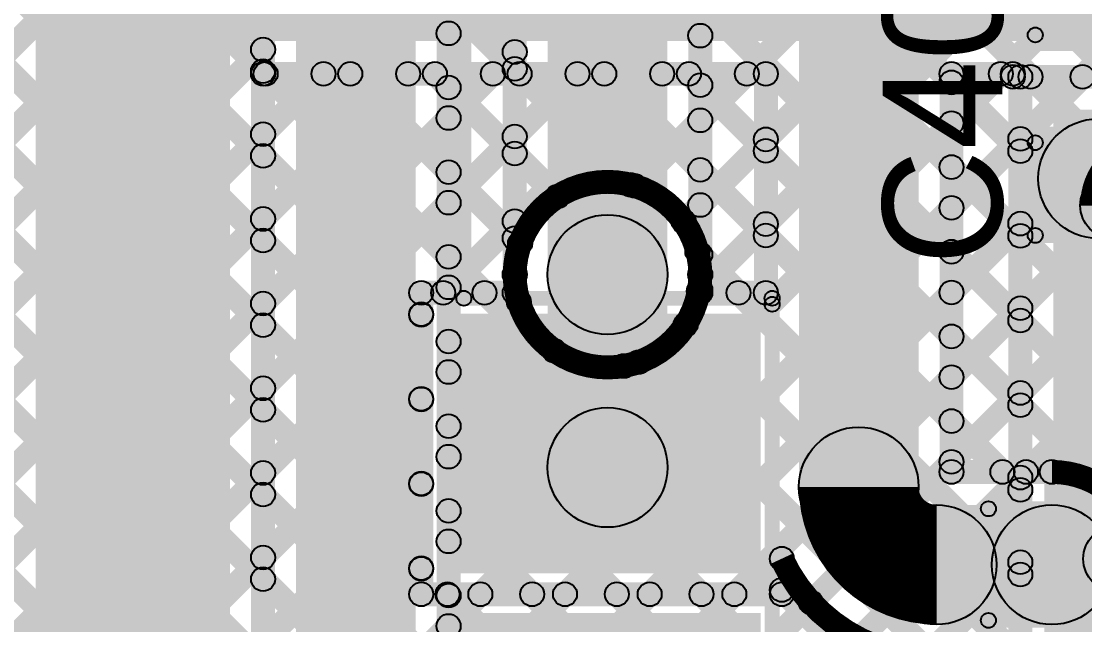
# Model space of a CAD drawing. Header units: millimetres. Extents: x -0.24 to 2.5, y 0 to 2.55.
# Drawn here: x 0.2402 to 0.5955, y 0.358 to 0.5596 of the extents above; entities that cross this region are included whole.
import ezdxf

# ---------------------------------------------------------------- set-up
doc = ezdxf.new("R2010")
doc.units = ezdxf.units.MM
doc.header["$MEASUREMENT"] = 0
for name, color, linetype in [('BottomLayer', 5, 'Continuous'), ('BottomPaste', 16, 'Continuous'), ('BottomSolder', 6, 'Continuous'), ('TopLayer', 1, 'Continuous'), ('TopOverlay', 2, 'Continuous'), ('TopPaste', 8, 'Continuous'), ('TopSolder', 216, 'Continuous'), ('ViaHoleLayer', 16, 'Continuous')]:
    doc.layers.add(name, color=color, linetype=linetype)

# ---------------------------------------------------------------- blocks, each defined once
blk = doc.blocks.new('SMD_H______4')
at = {"layer": 'TopLayer'}
blk.add_hatch(color=1, dxfattribs=at).paths.add_polyline_path([(-0.34187, 0.04921), (-0.26313, 0.04921), (-0.26313, -0.04921), (-0.34187, -0.04921)])
at = {"layer": 'TopOverlay'}
h = blk.add_hatch(color=2, dxfattribs=at)
edge = h.paths.add_edge_path()
edge.add_arc((-0.254, 0.046), 0.0025, 0, 360)
h = blk.add_hatch(color=2, dxfattribs=at)
edge = h.paths.add_edge_path()
edge.add_arc((-0.254, 0.046), 0.0025, 0, 360)
for points in [[(-0.254, 0.0435), (-0.254, 0.0485), (0.151, 0.0485), (0.151, 0.0435)], [(-0.2565, 0.046), (-0.2515, 0.046), (-0.2515, -0.057), (-0.2565, -0.057)], [(-0.441, -0.0595), (-0.441, -0.0545), (-0.256, -0.0545), (-0.256, -0.0595)]]:
    blk.add_hatch(color=2, dxfattribs=at).paths.add_polyline_path(points)
h = blk.add_hatch(color=2, dxfattribs=at)
edge = h.paths.add_edge_path()
edge.add_arc((-0.256, -0.057), 0.0025, 0, 360)
h = blk.add_hatch(color=2, dxfattribs=at)
edge = h.paths.add_edge_path()
edge.add_arc((-0.254, -0.057), 0.0025, 0, 360)
at = {"layer": 'TopPaste'}
blk.add_hatch(color=8, dxfattribs=at).paths.add_polyline_path([(-0.34187, 0.04921), (-0.26313, 0.04921), (-0.26313, -0.04921), (-0.34187, -0.04921)])
at = {"layer": 'TopSolder'}
for points in [[(-0.43793, 0.05321), (-0.35907, 0.05321), (-0.35907, -0.05321), (-0.43793, -0.05321)], [(-0.34587, 0.05321), (-0.25913, 0.05321), (-0.25913, -0.05321), (-0.34587, -0.05321)]]:
    blk.add_hatch(color=216, dxfattribs=at).paths.add_polyline_path(points)
at = {"layer": 'TopOverlay'}
for centre in [(-0.254, 0.046), (-0.254, 0.046), (-0.256, -0.057), (-0.254, -0.057)]:
    blk.add_circle(centre, 0.0025, dxfattribs=at)
blk = doc.blocks.new('C__0603_28')
at = {"layer": 'TopLayer'}
for points in [[(-0.015, 0.0175), (-0.015, -0.0175), (-0.045, -0.0175), (-0.045, 0.0175)], [(0.045, 0.0175), (0.045, -0.0175), (0.015, -0.0175), (0.015, 0.0175)]]:
    blk.add_hatch(color=1, dxfattribs=at).paths.add_polyline_path(points)
at = {"layer": 'TopOverlay'}
h = blk.add_hatch(color=2, dxfattribs=at)
edge = h.paths.add_edge_path()
edge.add_arc((-0.049, 0.021), 0.0025, 0, 360)
h = blk.add_hatch(color=2, dxfattribs=at)
edge = h.paths.add_edge_path()
edge.add_arc((-0.049, 0.021), 0.0025, 0, 360)
for points in [[(-0.018, 0.0235), (-0.018, 0.0185), (-0.049, 0.0185), (-0.049, 0.0235)], [(0.049, 0.0235), (0.049, 0.0185), (0.018, 0.0185), (0.018, 0.0235)], [(-0.0465, -0.021), (-0.0515, -0.021), (-0.0515, 0.021), (-0.0465, 0.021)], [(0.0515, -0.021), (0.0465, -0.021), (0.0465, 0.021), (0.0515, 0.021)], [(-0.018, -0.0185), (-0.018, -0.0235), (-0.049, -0.0235), (-0.049, -0.0185)], [(0.049, -0.0185), (0.049, -0.0235), (0.018, -0.0235), (0.018, -0.0185)]]:
    blk.add_hatch(color=2, dxfattribs=at).paths.add_polyline_path(points)
h = blk.add_hatch(color=2, dxfattribs=at)
edge = h.paths.add_edge_path()
edge.add_arc((-0.018, 0.021), 0.0025, 0, 360)
h = blk.add_hatch(color=2, dxfattribs=at)
edge = h.paths.add_edge_path()
edge.add_arc((0.018, 0.021), 0.0025, 0, 360)
h = blk.add_hatch(color=2, dxfattribs=at)
edge = h.paths.add_edge_path()
edge.add_arc((0.049, 0.021), 0.0025, 0, 360)
h = blk.add_hatch(color=2, dxfattribs=at)
edge = h.paths.add_edge_path()
edge.add_arc((0.049, 0.021), 0.0025, 0, 360)
h = blk.add_hatch(color=2, dxfattribs=at)
edge = h.paths.add_edge_path()
edge.add_arc((-0.049, -0.021), 0.0025, 0, 360)
h = blk.add_hatch(color=2, dxfattribs=at)
edge = h.paths.add_edge_path()
edge.add_arc((-0.049, -0.021), 0.0025, 0, 360)
h = blk.add_hatch(color=2, dxfattribs=at)
edge = h.paths.add_edge_path()
edge.add_arc((-0.018, -0.021), 0.0025, 0, 360)
h = blk.add_hatch(color=2, dxfattribs=at)
edge = h.paths.add_edge_path()
edge.add_arc((0.018, -0.021), 0.0025, 0, 360)
h = blk.add_hatch(color=2, dxfattribs=at)
edge = h.paths.add_edge_path()
edge.add_arc((0.049, -0.021), 0.0025, 0, 360)
h = blk.add_hatch(color=2, dxfattribs=at)
edge = h.paths.add_edge_path()
edge.add_arc((0.049, -0.021), 0.0025, 0, 360)
at = {"layer": 'TopPaste'}
for points in [[(-0.015, 0.0175), (-0.015, -0.0175), (-0.045, -0.0175), (-0.045, 0.0175)], [(0.045, 0.0175), (0.045, -0.0175), (0.015, -0.0175), (0.015, 0.0175)]]:
    blk.add_hatch(color=8, dxfattribs=at).paths.add_polyline_path(points)
at = {"layer": 'TopSolder'}
for points in [[(-0.01264, 0.01986), (-0.01264, -0.01986), (-0.04736, -0.01986), (-0.04736, 0.01986)], [(0.04736, 0.01986), (0.04736, -0.01986), (0.01264, -0.01986), (0.01264, 0.01986)]]:
    blk.add_hatch(color=216, dxfattribs=at).paths.add_polyline_path(points)
at = {"layer": 'TopOverlay'}
for centre in [(-0.049, 0.021), (-0.049, 0.021), (-0.018, 0.021), (0.018, 0.021), (0.049, 0.021), (0.049, 0.021), (-0.049, -0.021), (-0.049, -0.021), (-0.018, -0.021), (0.018, -0.021), (0.049, -0.021), (0.049, -0.021)]:
    blk.add_circle(centre, 0.0025, dxfattribs=at)
blk = doc.blocks.new('RES_0805_B_46')
at = {"layer": 'BottomLayer'}
for points in [[(-0.06, 0.025), (-0.02, 0.025), (-0.02, -0.025), (-0.06, -0.025)], [(0.02, 0.025), (0.06, 0.025), (0.06, -0.025), (0.02, -0.025)]]:
    blk.add_hatch(color=5, dxfattribs=at).paths.add_polyline_path(points)
at = {"layer": 'BottomPaste'}
for points in [[(-0.06, 0.025), (-0.02, 0.025), (-0.02, -0.025), (-0.06, -0.025)], [(0.02, 0.025), (0.06, 0.025), (0.06, -0.025), (0.02, -0.025)]]:
    blk.add_hatch(color=16, dxfattribs=at).paths.add_polyline_path(points)
at = {"layer": 'BottomSolder'}
for points in [[(-0.064, 0.029), (-0.016, 0.029), (-0.016, -0.029), (-0.064, -0.029)], [(0.016, 0.029), (0.064, 0.029), (0.064, -0.029), (0.016, -0.029)]]:
    blk.add_hatch(color=6, dxfattribs=at).paths.add_polyline_path(points)
blk = doc.blocks.new('IND_0603_57')
at = {"layer": 'TopLayer'}
for points in [[(-0.04921, 0.01378), (-0.01575, 0.01378), (-0.01575, -0.01378), (-0.04921, -0.01378)], [(0.01575, 0.01378), (0.04921, 0.01378), (0.04921, -0.01378), (0.01575, -0.01378)]]:
    blk.add_hatch(color=1, dxfattribs=at).paths.add_polyline_path(points)
at = {"layer": 'TopOverlay'}
h = blk.add_hatch(color=2, dxfattribs=at)
edge = h.paths.add_edge_path()
edge.add_arc((-0.05366, 0.01869), 0.0025, 0, 360)
h = blk.add_hatch(color=2, dxfattribs=at)
edge = h.paths.add_edge_path()
edge.add_arc((-0.05366, 0.01869), 0.0025, 0, 360)
for points in [[(-0.05116, -0.01857), (-0.05616, -0.01857), (-0.05616, 0.01869), (-0.05116, 0.01869)], [(-0.05366, 0.01619), (-0.05366, 0.02119), (0.05329, 0.02119), (0.05329, 0.01619)], [(0.05579, -0.01857), (0.05079, -0.01857), (0.05079, 0.01869), (0.05579, 0.01869)], [(-0.05366, -0.02107), (-0.05366, -0.01607), (0.05329, -0.01607), (0.05329, -0.02107)]]:
    blk.add_hatch(color=2, dxfattribs=at).paths.add_polyline_path(points)
h = blk.add_hatch(color=2, dxfattribs=at)
edge = h.paths.add_edge_path()
edge.add_arc((0.05329, 0.01869), 0.0025, 0, 360)
h = blk.add_hatch(color=2, dxfattribs=at)
edge = h.paths.add_edge_path()
edge.add_arc((0.05329, 0.01869), 0.0025, 0, 360)
h = blk.add_hatch(color=2, dxfattribs=at)
edge = h.paths.add_edge_path()
edge.add_arc((-0.05366, -0.01857), 0.0025, 0, 360)
h = blk.add_hatch(color=2, dxfattribs=at)
edge = h.paths.add_edge_path()
edge.add_arc((-0.05366, -0.01857), 0.0025, 0, 360)
h = blk.add_hatch(color=2, dxfattribs=at)
edge = h.paths.add_edge_path()
edge.add_arc((0.05329, -0.01857), 0.0025, 0, 360)
h = blk.add_hatch(color=2, dxfattribs=at)
edge = h.paths.add_edge_path()
edge.add_arc((0.05329, -0.01857), 0.0025, 0, 360)
at = {"layer": 'TopPaste'}
for points in [[(-0.04921, 0.01378), (-0.01575, 0.01378), (-0.01575, -0.01378), (-0.04921, -0.01378)], [(0.01575, 0.01378), (0.04921, 0.01378), (0.04921, -0.01378), (0.01575, -0.01378)]]:
    blk.add_hatch(color=8, dxfattribs=at).paths.add_polyline_path(points)
at = {"layer": 'TopSolder'}
for points in [[(-0.05321, 0.01778), (-0.01175, 0.01778), (-0.01175, -0.01778), (-0.05321, -0.01778)], [(0.01175, 0.01778), (0.05321, 0.01778), (0.05321, -0.01778), (0.01175, -0.01778)]]:
    blk.add_hatch(color=216, dxfattribs=at).paths.add_polyline_path(points)
at = {"layer": 'TopOverlay'}
for centre in [(-0.05366, 0.01869), (-0.05366, 0.01869), (0.05329, 0.01869), (0.05329, 0.01869), (-0.05366, -0.01857), (-0.05366, -0.01857), (0.05329, -0.01857), (0.05329, -0.01857)]:
    blk.add_circle(centre, 0.0025, dxfattribs=at)

msp = doc.modelspace()

# ---------------------------------------------------------------- hatches: boundary and pattern name
at = {"layer": 'BottomLayer'}
for points in [[(-0.17283, 1.03104), (-0.16717, 1.03669), (0.32383, 0.54569), (0.31817, 0.54004)], [(-0.17283, 1.00275), (-0.16717, 1.00841), (0.32383, 0.51741), (0.31817, 0.51175)], [(-0.17283, 0.97447), (-0.16717, 0.98013), (0.32383, 0.48913), (0.31817, 0.48347)], [(-0.17283, 0.94618), (-0.16717, 0.95184), (0.32383, 0.46084), (0.31817, 0.45518)], [(-0.17283, 0.9179), (-0.16717, 0.92356), (0.32383, 0.43256), (0.31817, 0.4269)], [(-0.17283, 0.88962), (-0.16717, 0.89527), (0.32383, 0.40427), (0.31817, 0.39862)], [(-0.17283, 0.86133), (-0.16717, 0.86699), (0.32383, 0.37599), (0.31817, 0.37033)], [(0.4699, 0.55192), (0.46425, 0.55757), (0.75117, 0.8445), (0.75683, 0.83884)], [(-0.17283, 0.83305), (-0.16717, 0.8387), (0.32383, 0.3477), (0.31817, 0.34205)], [(0.4699, 0.52363), (0.46425, 0.52929), (0.75117, 0.81621), (0.75683, 0.81056)], [(-0.17283, 0.80476), (-0.16717, 0.81042), (0.32383, 0.31942), (0.31817, 0.31376)], [(0.40908, 0.47491), (0.40108, 0.47491), (0.40108, 0.808), (0.40908, 0.808)], [(0.45608, 0.47491), (0.41608, 0.47491), (0.41608, 0.808), (0.45608, 0.808)], [(0.47108, 0.47491), (0.46308, 0.47491), (0.46308, 0.808), (0.47108, 0.808)], [(0.4699, 0.49535), (0.46425, 0.50101), (0.75117, 0.78793), (0.75683, 0.78227)], [(-0.17283, 0.77648), (-0.16717, 0.78213), (0.32383, 0.29114), (0.31817, 0.28548)], [(0.46941, 0.46657), (0.46375, 0.47223), (0.75117, 0.75964), (0.75683, 0.75399)], [(0.38583, 0.3547), (0.38017, 0.36036), (0.75117, 0.73136), (0.75683, 0.7257)], [(-0.04912, 0.25917), (-0.05477, 0.26483), (0.40225, 0.72185), (0.4079, 0.71619)], [(0.59758, 0.53817), (0.59192, 0.54383), (0.75117, 0.70308), (0.75683, 0.69742)], [(-0.02083, 0.25917), (-0.02649, 0.26483), (0.40225, 0.69356), (0.4079, 0.68791)], [(0.46425, 0.6768), (0.4699, 0.68246), (0.60854, 0.54383), (0.60288, 0.53817)], [(0.46425, 0.64852), (0.4699, 0.65418), (0.58025, 0.54383), (0.5746, 0.53817)], [(0.46425, 0.62024), (0.4699, 0.62589), (0.57683, 0.51897), (0.57117, 0.51331)], [(0.46425, 0.59195), (0.4699, 0.59761), (0.57683, 0.49068), (0.57117, 0.48503)], [(0.00745, 0.25917), (0.0018, 0.26483), (0.31817, 0.5812), (0.32383, 0.57555)], [(0.00745, 0.25917), (0.0018, 0.26483), (0.31817, 0.5812), (0.32383, 0.57555)], [(0.325, 0.14254), (0.317, 0.14254), (0.317, 0.581), (0.325, 0.581)], [(0.372, 0.14254), (0.332, 0.14254), (0.332, 0.581), (0.372, 0.581)], [(0.387, 0.14254), (0.379, 0.14254), (0.379, 0.581), (0.387, 0.581)], [(0.38583, 0.55269), (0.38017, 0.55835), (0.40225, 0.58043), (0.4079, 0.57477)], [(0.38017, 0.56289), (0.38583, 0.56855), (0.4079, 0.54647), (0.40225, 0.54081)], [(0.46425, 0.56367), (0.4699, 0.56932), (0.57683, 0.4624), (0.57117, 0.45674)], [(0.03574, 0.25917), (0.03008, 0.26483), (0.31817, 0.55292), (0.32383, 0.54726)], [(0.38583, 0.52441), (0.38017, 0.53007), (0.40225, 0.55214), (0.4079, 0.54649)], [(0.574, 0.537), (0.574, 0.545), (0.667, 0.545), (0.667, 0.537)], [(0.38017, 0.53461), (0.38583, 0.54026), (0.4079, 0.51819), (0.40225, 0.51253)], [(0.46425, 0.53538), (0.4699, 0.54104), (0.57683, 0.43412), (0.57117, 0.42846)], [(0.578, 0.33878), (0.57, 0.33878), (0.57, 0.541), (0.578, 0.541)], [(0.585, 0.276), (0.656, 0.276), (0.656, 0.53), (0.585, 0.53)], [(0.05183, 0.24698), (0.04617, 0.25264), (0.31817, 0.52464), (0.32383, 0.51898)], [(0.38583, 0.49613), (0.38017, 0.50178), (0.40225, 0.52386), (0.4079, 0.5182)], [(0.38583, 0.32642), (0.38017, 0.33208), (0.57117, 0.52308), (0.57683, 0.51742)], [(0.38017, 0.50632), (0.38583, 0.51198), (0.4079, 0.4899), (0.40225, 0.48424)], [(0.46425, 0.5071), (0.4699, 0.51275), (0.57683, 0.40583), (0.57117, 0.40017)], [(0.05183, 0.21869), (0.04617, 0.22435), (0.31817, 0.49635), (0.32383, 0.49069)], [(0.38583, 0.46784), (0.38017, 0.4735), (0.40225, 0.49557), (0.4079, 0.48992)], [(0.38583, 0.29814), (0.38017, 0.30379), (0.57117, 0.49479), (0.57683, 0.48914)], [(0.38017, 0.47804), (0.38583, 0.48369), (0.51769, 0.35183), (0.51204, 0.34617)], [(0.46425, 0.47881), (0.4699, 0.48447), (0.57683, 0.37755), (0.57117, 0.37189)], [(0.05183, 0.19041), (0.04617, 0.19607), (0.31817, 0.46807), (0.32383, 0.46241)], [(0.38583, 0.43956), (0.38017, 0.44521), (0.40361, 0.46865), (0.40927, 0.46299)], [(0.38583, 0.26985), (0.38017, 0.27551), (0.57117, 0.46651), (0.57683, 0.46085)], [(0.45938, 0.4554), (0.46504, 0.46106), (0.57683, 0.34926), (0.57117, 0.34361)], [(0.38017, 0.44975), (0.38583, 0.45541), (0.49054, 0.3507), (0.48488, 0.34504)], [(0.38583, 0.41127), (0.38017, 0.41693), (0.41554, 0.45229), (0.42119, 0.44664)], [(0.44363, 0.44287), (0.44928, 0.44852), (0.54598, 0.35183), (0.54032, 0.34617)], [(0.38583, 0.38299), (0.38017, 0.38864), (0.43875, 0.44723), (0.44441, 0.44157)], [(0.05183, 0.16213), (0.04617, 0.16778), (0.31817, 0.43978), (0.32383, 0.43413)], [(0.48875, 0.34449), (0.48309, 0.35014), (0.57117, 0.43822), (0.57683, 0.43257)], [(0.38017, 0.42147), (0.38583, 0.42713), (0.47356, 0.3394), (0.4679, 0.33374)], [(0.05183, 0.13384), (0.04617, 0.1395), (0.31817, 0.4115), (0.32383, 0.40584)], [(0.51872, 0.34617), (0.51306, 0.35183), (0.57117, 0.40994), (0.57683, 0.40428)], [(0.38017, 0.39318), (0.38583, 0.39884), (0.45941, 0.32525), (0.45376, 0.3196)], [(0.05183, 0.10556), (0.04617, 0.11121), (0.31817, 0.38321), (0.32383, 0.37756)], [(0.547, 0.34617), (0.54135, 0.35183), (0.57117, 0.38165), (0.57683, 0.376)], [(0.38017, 0.3649), (0.38583, 0.37056), (0.44601, 0.31038), (0.44035, 0.30472)]]:
    msp.add_hatch(color=5, dxfattribs=at).paths.add_polyline_path(points)
h = msp.add_hatch(color=5, dxfattribs=at)
edge = h.paths.add_edge_path()
edge.add_arc((0.383, 0.55552), 0.004, 0, 360)
h = msp.add_hatch(color=5, dxfattribs=at)
edge = h.paths.add_edge_path()
edge.add_arc((0.46708, 0.55475), 0.004, 0, 360)
h = msp.add_hatch(color=5, dxfattribs=at)
edge = h.paths.add_edge_path()
edge.add_arc((0.321, 0.55009), 0.004, 0, 360)
h = msp.add_hatch(color=5, dxfattribs=at)
edge = h.paths.add_edge_path()
edge.add_arc((0.40508, 0.54931), 0.004, 0, 360)
h = msp.add_hatch(color=5, dxfattribs=at)
edge = h.paths.add_edge_path()
edge.add_arc((0.40508, 0.54364), 0.004, 0, 360)
h = msp.add_hatch(color=5, dxfattribs=at)
edge = h.paths.add_edge_path()
edge.add_arc((0.321, 0.54287), 0.004, 0, 360)
h = msp.add_hatch(color=5, dxfattribs=at)
edge = h.paths.add_edge_path()
edge.add_arc((0.574, 0.541), 0.004, 0, 360)
h = msp.add_hatch(color=5, dxfattribs=at)
edge = h.paths.add_edge_path()
edge.add_arc((0.574, 0.541), 0.004, 0, 360)
h = msp.add_hatch(color=5, dxfattribs=at)
edge = h.paths.add_edge_path()
edge.add_arc((0.57742, 0.541), 0.004, 0, 360)
h = msp.add_hatch(color=5, dxfattribs=at)
edge = h.paths.add_edge_path()
edge.add_arc((0.59475, 0.541), 0.004, 0, 360)
h = msp.add_hatch(color=5, dxfattribs=at)
edge = h.paths.add_edge_path()
edge.add_arc((0.383, 0.53743), 0.004, 0, 360)
h = msp.add_hatch(color=5, dxfattribs=at)
edge = h.paths.add_edge_path()
edge.add_arc((0.46708, 0.53821), 0.004, 0, 360)
h = msp.add_hatch(color=5, dxfattribs=at)
edge = h.paths.add_edge_path()
edge.add_arc((0.383, 0.52724), 0.004, 0, 360)
h = msp.add_hatch(color=5, dxfattribs=at)
edge = h.paths.add_edge_path()
edge.add_arc((0.46708, 0.52646), 0.004, 0, 360)
h = msp.add_hatch(color=5, dxfattribs=at)
edge = h.paths.add_edge_path()
edge.add_arc((0.321, 0.52181), 0.004, 0, 360)
h = msp.add_hatch(color=5, dxfattribs=at)
edge = h.paths.add_edge_path()
edge.add_arc((0.40508, 0.52103), 0.004, 0, 360)
h = msp.add_hatch(color=5, dxfattribs=at)
edge = h.paths.add_edge_path()
edge.add_arc((0.574, 0.52025), 0.004, 0, 360)
h = msp.add_hatch(color=5, dxfattribs=at)
edge = h.paths.add_edge_path()
edge.add_arc((0.40508, 0.51536), 0.004, 0, 360)
h = msp.add_hatch(color=5, dxfattribs=at)
edge = h.paths.add_edge_path()
edge.add_arc((0.574, 0.51614), 0.004, 0, 360)
h = msp.add_hatch(color=5, dxfattribs=at)
edge = h.paths.add_edge_path()
edge.add_arc((0.321, 0.51458), 0.004, 0, 360)
h = msp.add_hatch(color=5, dxfattribs=at)
edge = h.paths.add_edge_path()
edge.add_arc((0.383, 0.50915), 0.004, 0, 360)
h = msp.add_hatch(color=5, dxfattribs=at)
edge = h.paths.add_edge_path()
edge.add_arc((0.46708, 0.50993), 0.004, 0, 360)
h = msp.add_hatch(color=5, dxfattribs=at)
edge = h.paths.add_edge_path()
edge.add_arc((0.605, 0.498), 0.011, 0, 360)
h = msp.add_hatch(color=5, dxfattribs=at)
edge = h.paths.add_edge_path()
edge.add_arc((0.383, 0.49895), 0.004, 0, 360)
h = msp.add_hatch(color=5, dxfattribs=at)
edge = h.paths.add_edge_path()
edge.add_arc((0.46708, 0.49818), 0.004, 0, 360)
h = msp.add_hatch(color=5, dxfattribs=at)
edge = h.paths.add_edge_path()
edge.add_arc((0.321, 0.49352), 0.004, 0, 360)
h = msp.add_hatch(color=5, dxfattribs=at)
edge = h.paths.add_edge_path()
edge.add_arc((0.40508, 0.49275), 0.004, 0, 360)
h = msp.add_hatch(color=5, dxfattribs=at)
edge = h.paths.add_edge_path()
edge.add_arc((0.43608, 0.47491), 0.02, 0, 360)
h = msp.add_hatch(color=5, dxfattribs=at)
edge = h.paths.add_edge_path()
edge.add_arc((0.574, 0.49196), 0.004, 0, 360)
h = msp.add_hatch(color=5, dxfattribs=at)
edge = h.paths.add_edge_path()
edge.add_arc((0.321, 0.4863), 0.004, 0, 360)
h = msp.add_hatch(color=5, dxfattribs=at)
edge = h.paths.add_edge_path()
edge.add_arc((0.40508, 0.48707), 0.004, 0, 360)
h = msp.add_hatch(color=5, dxfattribs=at)
edge = h.paths.add_edge_path()
edge.add_arc((0.574, 0.48786), 0.004, 0, 360)
h = msp.add_hatch(color=5, dxfattribs=at)
edge = h.paths.add_edge_path()
edge.add_arc((0.383, 0.48087), 0.004, 0, 360)
h = msp.add_hatch(color=5, dxfattribs=at)
edge = h.paths.add_edge_path()
edge.add_arc((0.43608, 0.47491), 0.01181, 0, 360)
h = msp.add_hatch(color=5, dxfattribs=at)
edge = h.paths.add_edge_path()
edge.add_arc((0.46708, 0.48164), 0.004, 0, 360)
h = msp.add_hatch(color=5, dxfattribs=at)
edge = h.paths.add_edge_path()
edge.add_arc((0.40508, 0.47491), 0.004, 0, 360)
h = msp.add_hatch(color=5, dxfattribs=at)
edge = h.paths.add_edge_path()
edge.add_arc((0.40508, 0.47491), 0.004, 0, 360)
h = msp.add_hatch(color=5, dxfattribs=at)
edge = h.paths.add_edge_path()
edge.add_arc((0.46708, 0.47491), 0.004, 0, 360)
h = msp.add_hatch(color=5, dxfattribs=at)
edge = h.paths.add_edge_path()
edge.add_arc((0.46708, 0.47491), 0.004, 0, 360)
h = msp.add_hatch(color=5, dxfattribs=at)
edge = h.paths.add_edge_path()
edge.add_arc((0.383, 0.47067), 0.004, 0, 360)
h = msp.add_hatch(color=5, dxfattribs=at)
edge = h.paths.add_edge_path()
edge.add_arc((0.46658, 0.4694), 0.004, 0, 360)
h = msp.add_hatch(color=5, dxfattribs=at)
edge = h.paths.add_edge_path()
edge.add_arc((0.321, 0.46524), 0.004, 0, 360)
h = msp.add_hatch(color=5, dxfattribs=at)
edge = h.paths.add_edge_path()
edge.add_arc((0.40644, 0.46582), 0.004, 0, 360)
h = msp.add_hatch(color=5, dxfattribs=at)
edge = h.paths.add_edge_path()
edge.add_arc((0.574, 0.46368), 0.004, 0, 360)
h = msp.add_hatch(color=5, dxfattribs=at)
edge = h.paths.add_edge_path()
edge.add_arc((0.321, 0.45801), 0.004, 0, 360)
h = msp.add_hatch(color=5, dxfattribs=at)
edge = h.paths.add_edge_path()
edge.add_arc((0.46221, 0.45823), 0.004, 0, 360)
h = msp.add_hatch(color=5, dxfattribs=at)
edge = h.paths.add_edge_path()
edge.add_arc((0.574, 0.45957), 0.004, 0, 360)
h = msp.add_hatch(color=5, dxfattribs=at)
edge = h.paths.add_edge_path()
edge.add_arc((0.383, 0.45258), 0.004, 0, 360)
h = msp.add_hatch(color=5, dxfattribs=at)
edge = h.paths.add_edge_path()
edge.add_arc((0.41836, 0.44946), 0.004, 0, 360)
h = msp.add_hatch(color=5, dxfattribs=at)
edge = h.paths.add_edge_path()
edge.add_arc((0.44158, 0.4444), 0.004, 0, 360)
h = msp.add_hatch(color=5, dxfattribs=at)
edge = h.paths.add_edge_path()
edge.add_arc((0.44645, 0.4457), 0.004, 0, 360)
h = msp.add_hatch(color=5, dxfattribs=at)
edge = h.paths.add_edge_path()
edge.add_arc((0.383, 0.44239), 0.004, 0, 360)
h = msp.add_hatch(color=5, dxfattribs=at)
edge = h.paths.add_edge_path()
edge.add_arc((0.321, 0.43695), 0.004, 0, 360)
h = msp.add_hatch(color=5, dxfattribs=at)
edge = h.paths.add_edge_path()
edge.add_arc((0.574, 0.43539), 0.004, 0, 360)
h = msp.add_hatch(color=5, dxfattribs=at)
edge = h.paths.add_edge_path()
edge.add_arc((0.321, 0.42973), 0.004, 0, 360)
h = msp.add_hatch(color=5, dxfattribs=at)
edge = h.paths.add_edge_path()
edge.add_arc((0.574, 0.43129), 0.004, 0, 360)
h = msp.add_hatch(color=5, dxfattribs=at)
edge = h.paths.add_edge_path()
edge.add_arc((0.383, 0.4243), 0.004, 0, 360)
h = msp.add_hatch(color=5, dxfattribs=at)
edge = h.paths.add_edge_path()
edge.add_arc((0.383, 0.4141), 0.004, 0, 360)
h = msp.add_hatch(color=5, dxfattribs=at)
edge = h.paths.add_edge_path()
edge.add_arc((0.321, 0.40867), 0.004, 0, 360)
h = msp.add_hatch(color=5, dxfattribs=at)
edge = h.paths.add_edge_path()
edge.add_arc((0.574, 0.40711), 0.004, 0, 360)
h = msp.add_hatch(color=5, dxfattribs=at)
edge = h.paths.add_edge_path()
edge.add_arc((0.321, 0.40144), 0.004, 0, 360)
h = msp.add_hatch(color=5, dxfattribs=at)
edge = h.paths.add_edge_path()
edge.add_arc((0.574, 0.403), 0.004, 0, 360)
h = msp.add_hatch(color=5, dxfattribs=at)
edge = h.paths.add_edge_path()
edge.add_arc((0.383, 0.39601), 0.004, 0, 360)
h = msp.add_hatch(color=5, dxfattribs=at)
edge = h.paths.add_edge_path()
edge.add_arc((0.606, 0.38), 0.011, 0, 360)
h = msp.add_hatch(color=5, dxfattribs=at)
edge = h.paths.add_edge_path()
edge.add_arc((0.383, 0.38582), 0.004, 0, 360)
h = msp.add_hatch(color=5, dxfattribs=at)
edge = h.paths.add_edge_path()
edge.add_arc((0.321, 0.38039), 0.004, 0, 360)
h = msp.add_hatch(color=5, dxfattribs=at)
edge = h.paths.add_edge_path()
edge.add_arc((0.574, 0.37883), 0.004, 0, 360)
h = msp.add_hatch(color=5, dxfattribs=at)
edge = h.paths.add_edge_path()
edge.add_arc((0.321, 0.37316), 0.004, 0, 360)
h = msp.add_hatch(color=5, dxfattribs=at)
edge = h.paths.add_edge_path()
edge.add_arc((0.574, 0.37472), 0.004, 0, 360)
h = msp.add_hatch(color=5, dxfattribs=at)
edge = h.paths.add_edge_path()
edge.add_arc((0.383, 0.36773), 0.004, 0, 360)
h = msp.add_hatch(color=5, dxfattribs=at)
edge = h.paths.add_edge_path()
edge.add_arc((0.383, 0.35753), 0.004, 0, 360)
at = {"layer": 'BottomSolder'}
h = msp.add_hatch(color=6, dxfattribs=at)
edge = h.paths.add_edge_path()
edge.add_arc((0.43608, 0.47491), 0.01581, 0, 360)
at = {"layer": 'TopLayer'}
for points in [[(0.245, 0.009), (0.31, 0.009), (0.31, 1.72), (0.245, 1.72)], [(0.28, 0.553), (0.715, 0.553), (0.715, 0.608), (0.28, 0.608)], [(0.54, 0.404), (0.5, 0.404), (0.5, 0.58), (0.54, 0.58)], [(0.32383, 0.51898), (0.31817, 0.52464), (0.33836, 0.54483), (0.34402, 0.53917)], [(0.32383, 0.49069), (0.31817, 0.49635), (0.36665, 0.54483), (0.37231, 0.53917)], [(0.32383, 0.46241), (0.31817, 0.46807), (0.39493, 0.54483), (0.40059, 0.53917)], [(0.32383, 0.43413), (0.31817, 0.43978), (0.42322, 0.54483), (0.42887, 0.53917)], [(0.31904, 0.53917), (0.32469, 0.54483), (0.39782, 0.4717), (0.39217, 0.46604)], [(0.321, 0.538), (0.321, 0.546), (0.489, 0.546), (0.489, 0.538)], [(0.34732, 0.53917), (0.35298, 0.54483), (0.40969, 0.48811), (0.40404, 0.48246)], [(0.37561, 0.53917), (0.38126, 0.54483), (0.42223, 0.50387), (0.41657, 0.49821)], [(0.38403, 0.46604), (0.37837, 0.4717), (0.4515, 0.54483), (0.45716, 0.53917)], [(0.40389, 0.53917), (0.40955, 0.54483), (0.44661, 0.50776), (0.44096, 0.5021)], [(0.43217, 0.53917), (0.43783, 0.54483), (0.49183, 0.49083), (0.48617, 0.48517)], [(0.44799, 0.50172), (0.44233, 0.50737), (0.47979, 0.54483), (0.48544, 0.53917)], [(0.46046, 0.53917), (0.46612, 0.54483), (0.49183, 0.51912), (0.48617, 0.51346)], [(0.55383, 0.40957), (0.54817, 0.41522), (0.67778, 0.54483), (0.68343, 0.53917)], [(0.55383, 0.5227), (0.54817, 0.52836), (0.56464, 0.54483), (0.5703, 0.53917)], [(0.55383, 0.49442), (0.54817, 0.50008), (0.59192, 0.54383), (0.59758, 0.53817)], [(0.55383, 0.43785), (0.54817, 0.44351), (0.64849, 0.54383), (0.65415, 0.53817)], [(0.55383, 0.46614), (0.54817, 0.47179), (0.62021, 0.54383), (0.62586, 0.53817)], [(0.551, 0.538), (0.551, 0.546), (0.5715, 0.546), (0.5715, 0.538)], [(0.5715, 0.537), (0.5715, 0.545), (0.6215, 0.545), (0.6215, 0.537)], [(0.57872, 0.40617), (0.57306, 0.41183), (0.70606, 0.54483), (0.71172, 0.53917)], [(0.5746, 0.53817), (0.58025, 0.54383), (0.68683, 0.43725), (0.68117, 0.4316)], [(0.325, 0.105), (0.317, 0.105), (0.317, 0.542), (0.325, 0.542)], [(0.493, 0.46887), (0.485, 0.46887), (0.485, 0.542), (0.493, 0.542)], [(0.555, 0.409), (0.547, 0.409), (0.547, 0.542), (0.555, 0.542)], [(0.54817, 0.53631), (0.55383, 0.54197), (0.68683, 0.40897), (0.68117, 0.40331)], [(0.46435, 0.48979), (0.45869, 0.49545), (0.48617, 0.52293), (0.49183, 0.51727)], [(0.31817, 0.51175), (0.32383, 0.51741), (0.37669, 0.46455), (0.37104, 0.45889)], [(0.54817, 0.50803), (0.55383, 0.51368), (0.66168, 0.40583), (0.65603, 0.40017)], [(0.4699, 0.46706), (0.46425, 0.47272), (0.48617, 0.49464), (0.49183, 0.48899)], [(0.31817, 0.48347), (0.32383, 0.48913), (0.37669, 0.43626), (0.37104, 0.4306)], [(0.46327, 0.47979), (0.46893, 0.48544), (0.48268, 0.4717), (0.47702, 0.46604)], [(0.54817, 0.47974), (0.55383, 0.4854), (0.6334, 0.40583), (0.62774, 0.40017)], [(0.37386, 0.46487), (0.37386, 0.47287), (0.40508, 0.47287), (0.40508, 0.46487)], [(0.40908, 0.46887), (0.40108, 0.46887), (0.40108, 0.47491), (0.40908, 0.47491)], [(0.45608, 0.4105), (0.41608, 0.4105), (0.41608, 0.47491), (0.45608, 0.47491)], [(0.47108, 0.46887), (0.46308, 0.46887), (0.46308, 0.47491), (0.47108, 0.47491)], [(0.46708, 0.46487), (0.46708, 0.47287), (0.489, 0.47287), (0.489, 0.46487)], [(0.37786, 0.36813), (0.36986, 0.36813), (0.36986, 0.46887), (0.37786, 0.46887)], [(0.32383, 0.40584), (0.31817, 0.4115), (0.37104, 0.46436), (0.37669, 0.4587)], [(0.31817, 0.45518), (0.32383, 0.46084), (0.37669, 0.40798), (0.37104, 0.40232)], [(0.54817, 0.45146), (0.55383, 0.45712), (0.60391, 0.40703), (0.59825, 0.40138)], [(0.32383, 0.37756), (0.31817, 0.38321), (0.37104, 0.43608), (0.37669, 0.43042)], [(0.31817, 0.4269), (0.32383, 0.43256), (0.37669, 0.37969), (0.37104, 0.37404)], [(0.54817, 0.42317), (0.55383, 0.42883), (0.57083, 0.41183), (0.56517, 0.40617)], [(0.551, 0.405), (0.551, 0.413), (0.58452, 0.413), (0.58452, 0.405)], [(0.32383, 0.34927), (0.31817, 0.35493), (0.37104, 0.40779), (0.37669, 0.40214)], [(0.31817, 0.39862), (0.32383, 0.40427), (0.62027, 0.10783), (0.61462, 0.10217)], [(0.546, 0.358), (0.546, 0.398), (0.58452, 0.398), (0.58452, 0.358)], [(0.32383, 0.32099), (0.31817, 0.32664), (0.37104, 0.37951), (0.37669, 0.37385)], [(0.49829, 0.36813), (0.49029, 0.36813), (0.49029, 0.38002), (0.49829, 0.38002)], [(0.31817, 0.37033), (0.32383, 0.37599), (0.59199, 0.10783), (0.58633, 0.10217)], [(0.32383, 0.2927), (0.31817, 0.29836), (0.39077, 0.37096), (0.39643, 0.3653)], [(0.32383, 0.23614), (0.31817, 0.24179), (0.44734, 0.37096), (0.45299, 0.3653)], [(0.32383, 0.26442), (0.31817, 0.27008), (0.41905, 0.37096), (0.42471, 0.3653)], [(0.32383, 0.20785), (0.31817, 0.21351), (0.47562, 0.37096), (0.48128, 0.3653)], [(0.37386, 0.36413), (0.37386, 0.37213), (0.49429, 0.37213), (0.49429, 0.36413)], [(0.37977, 0.3653), (0.38543, 0.37096), (0.64856, 0.10783), (0.6429, 0.10217)], [(0.40805, 0.3653), (0.41371, 0.37096), (0.67684, 0.10783), (0.67118, 0.10217)], [(0.43634, 0.3653), (0.442, 0.37096), (0.53383, 0.27913), (0.52817, 0.27347)], [(0.46462, 0.3653), (0.47028, 0.37096), (0.53383, 0.30741), (0.52817, 0.30175)], [(0.49146, 0.36675), (0.49712, 0.3724), (0.53383, 0.33569), (0.52817, 0.33004)], [(0.32383, 0.17957), (0.31817, 0.18522), (0.5012, 0.36826), (0.50686, 0.3626)]]:
    msp.add_hatch(color=1, dxfattribs=at).paths.add_polyline_path(points)
h = msp.add_hatch(color=1, dxfattribs=at)
edge = h.paths.add_edge_path()
edge.add_arc((0.321, 0.542), 0.004, 0, 360)
h = msp.add_hatch(color=1, dxfattribs=at)
edge = h.paths.add_edge_path()
edge.add_arc((0.321, 0.542), 0.004, 0, 360)
h = msp.add_hatch(color=1, dxfattribs=at)
edge = h.paths.add_edge_path()
edge.add_arc((0.32187, 0.542), 0.004, 0, 360)
h = msp.add_hatch(color=1, dxfattribs=at)
edge = h.paths.add_edge_path()
edge.add_arc((0.34119, 0.542), 0.004, 0, 360)
h = msp.add_hatch(color=1, dxfattribs=at)
edge = h.paths.add_edge_path()
edge.add_arc((0.35015, 0.542), 0.004, 0, 360)
h = msp.add_hatch(color=1, dxfattribs=at)
edge = h.paths.add_edge_path()
edge.add_arc((0.36948, 0.542), 0.004, 0, 360)
h = msp.add_hatch(color=1, dxfattribs=at)
edge = h.paths.add_edge_path()
edge.add_arc((0.37843, 0.542), 0.004, 0, 360)
h = msp.add_hatch(color=1, dxfattribs=at)
edge = h.paths.add_edge_path()
edge.add_arc((0.39776, 0.542), 0.004, 0, 360)
h = msp.add_hatch(color=1, dxfattribs=at)
edge = h.paths.add_edge_path()
edge.add_arc((0.40672, 0.542), 0.004, 0, 360)
h = msp.add_hatch(color=1, dxfattribs=at)
edge = h.paths.add_edge_path()
edge.add_arc((0.42605, 0.542), 0.004, 0, 360)
h = msp.add_hatch(color=1, dxfattribs=at)
edge = h.paths.add_edge_path()
edge.add_arc((0.435, 0.542), 0.004, 0, 360)
h = msp.add_hatch(color=1, dxfattribs=at)
edge = h.paths.add_edge_path()
edge.add_arc((0.45433, 0.542), 0.004, 0, 360)
h = msp.add_hatch(color=1, dxfattribs=at)
edge = h.paths.add_edge_path()
edge.add_arc((0.46329, 0.542), 0.004, 0, 360)
h = msp.add_hatch(color=1, dxfattribs=at)
edge = h.paths.add_edge_path()
edge.add_arc((0.48261, 0.542), 0.004, 0, 360)
h = msp.add_hatch(color=1, dxfattribs=at)
edge = h.paths.add_edge_path()
edge.add_arc((0.489, 0.542), 0.004, 0, 360)
h = msp.add_hatch(color=1, dxfattribs=at)
edge = h.paths.add_edge_path()
edge.add_arc((0.489, 0.542), 0.004, 0, 360)
h = msp.add_hatch(color=1, dxfattribs=at)
edge = h.paths.add_edge_path()
edge.add_arc((0.551, 0.542), 0.004, 0, 360)
h = msp.add_hatch(color=1, dxfattribs=at)
edge = h.paths.add_edge_path()
edge.add_arc((0.551, 0.542), 0.004, 0, 360)
h = msp.add_hatch(color=1, dxfattribs=at)
edge = h.paths.add_edge_path()
edge.add_arc((0.56747, 0.542), 0.004, 0, 360)
h = msp.add_hatch(color=1, dxfattribs=at)
edge = h.paths.add_edge_path()
edge.add_arc((0.5715, 0.542), 0.004, 0, 360)
h = msp.add_hatch(color=1, dxfattribs=at)
edge = h.paths.add_edge_path()
edge.add_arc((0.5715, 0.541), 0.004, 0, 360)
h = msp.add_hatch(color=1, dxfattribs=at)
edge = h.paths.add_edge_path()
edge.add_arc((0.57742, 0.541), 0.004, 0, 360)
h = msp.add_hatch(color=1, dxfattribs=at)
edge = h.paths.add_edge_path()
edge.add_arc((0.59475, 0.541), 0.004, 0, 360)
h = msp.add_hatch(color=1, dxfattribs=at)
edge = h.paths.add_edge_path()
edge.add_arc((0.551, 0.53914), 0.004, 0, 360)
h = msp.add_hatch(color=1, dxfattribs=at)
edge = h.paths.add_edge_path()
edge.add_arc((0.551, 0.52553), 0.004, 0, 360)
h = msp.add_hatch(color=1, dxfattribs=at)
edge = h.paths.add_edge_path()
edge.add_arc((0.6, 0.507), 0.02, 0, 360)
h = msp.add_hatch(color=1, dxfattribs=at)
edge = h.paths.add_edge_path()
edge.add_arc((0.321, 0.52181), 0.004, 0, 360)
h = msp.add_hatch(color=1, dxfattribs=at)
edge = h.paths.add_edge_path()
edge.add_arc((0.489, 0.5201), 0.004, 0, 360)
h = msp.add_hatch(color=1, dxfattribs=at)
edge = h.paths.add_edge_path()
edge.add_arc((0.489, 0.51629), 0.004, 0, 360)
h = msp.add_hatch(color=1, dxfattribs=at)
edge = h.paths.add_edge_path()
edge.add_arc((0.321, 0.51458), 0.004, 0, 360)
h = msp.add_hatch(color=1, dxfattribs=at)
edge = h.paths.add_edge_path()
edge.add_arc((0.551, 0.51086), 0.004, 0, 360)
h = msp.add_hatch(color=1, dxfattribs=at)
edge = h.paths.add_edge_path()
edge.add_arc((0.44379, 0.50493), 0.004, 0, 360)
h = msp.add_hatch(color=1, dxfattribs=at)
edge = h.paths.add_edge_path()
edge.add_arc((0.44516, 0.50455), 0.004, 0, 360)
h = msp.add_hatch(color=1, dxfattribs=at)
edge = h.paths.add_edge_path()
edge.add_arc((0.4194, 0.50104), 0.004, 0, 360)
h = msp.add_hatch(color=1, dxfattribs=at)
edge = h.paths.add_edge_path()
edge.add_arc((0.551, 0.49725), 0.004, 0, 360)
h = msp.add_hatch(color=1, dxfattribs=at)
edge = h.paths.add_edge_path()
edge.add_arc((0.321, 0.49352), 0.004, 0, 360)
h = msp.add_hatch(color=1, dxfattribs=at)
edge = h.paths.add_edge_path()
edge.add_arc((0.43608, 0.47491), 0.02, 0, 360)
h = msp.add_hatch(color=1, dxfattribs=at)
edge = h.paths.add_edge_path()
edge.add_arc((0.46152, 0.49262), 0.004, 0, 360)
h = msp.add_hatch(color=1, dxfattribs=at)
edge = h.paths.add_edge_path()
edge.add_arc((0.489, 0.49182), 0.004, 0, 360)
h = msp.add_hatch(color=1, dxfattribs=at)
edge = h.paths.add_edge_path()
edge.add_arc((0.321, 0.4863), 0.004, 0, 360)
h = msp.add_hatch(color=1, dxfattribs=at)
edge = h.paths.add_edge_path()
edge.add_arc((0.489, 0.488), 0.004, 0, 360)
h = msp.add_hatch(color=1, dxfattribs=at)
edge = h.paths.add_edge_path()
edge.add_arc((0.40686, 0.48528), 0.004, 0, 360)
h = msp.add_hatch(color=1, dxfattribs=at)
edge = h.paths.add_edge_path()
edge.add_arc((0.43608, 0.47491), 0.01181, 0, 360)
h = msp.add_hatch(color=1, dxfattribs=at)
edge = h.paths.add_edge_path()
edge.add_arc((0.4661, 0.48262), 0.004, 0, 360)
h = msp.add_hatch(color=1, dxfattribs=at)
edge = h.paths.add_edge_path()
edge.add_arc((0.551, 0.48257), 0.004, 0, 360)
h = msp.add_hatch(color=1, dxfattribs=at)
edge = h.paths.add_edge_path()
edge.add_arc((0.40508, 0.47491), 0.004, 0, 360)
h = msp.add_hatch(color=1, dxfattribs=at)
edge = h.paths.add_edge_path()
edge.add_arc((0.40508, 0.47491), 0.004, 0, 360)
h = msp.add_hatch(color=1, dxfattribs=at)
edge = h.paths.add_edge_path()
edge.add_arc((0.46708, 0.47491), 0.004, 0, 360)
h = msp.add_hatch(color=1, dxfattribs=at)
edge = h.paths.add_edge_path()
edge.add_arc((0.46708, 0.47491), 0.004, 0, 360)
h = msp.add_hatch(color=1, dxfattribs=at)
edge = h.paths.add_edge_path()
edge.add_arc((0.37386, 0.46887), 0.004, 0, 360)
h = msp.add_hatch(color=1, dxfattribs=at)
edge = h.paths.add_edge_path()
edge.add_arc((0.37386, 0.46887), 0.004, 0, 360)
h = msp.add_hatch(color=1, dxfattribs=at)
edge = h.paths.add_edge_path()
edge.add_arc((0.3812, 0.46887), 0.004, 0, 360)
h = msp.add_hatch(color=1, dxfattribs=at)
edge = h.paths.add_edge_path()
edge.add_arc((0.395, 0.46887), 0.004, 0, 360)
h = msp.add_hatch(color=1, dxfattribs=at)
edge = h.paths.add_edge_path()
edge.add_arc((0.40508, 0.46887), 0.004, 0, 360)
h = msp.add_hatch(color=1, dxfattribs=at)
edge = h.paths.add_edge_path()
edge.add_arc((0.40508, 0.46887), 0.004, 0, 360)
h = msp.add_hatch(color=1, dxfattribs=at)
edge = h.paths.add_edge_path()
edge.add_arc((0.46708, 0.46989), 0.004, 0, 360)
h = msp.add_hatch(color=1, dxfattribs=at)
edge = h.paths.add_edge_path()
edge.add_arc((0.46708, 0.46887), 0.004, 0, 360)
h = msp.add_hatch(color=1, dxfattribs=at)
edge = h.paths.add_edge_path()
edge.add_arc((0.46708, 0.46887), 0.004, 0, 360)
h = msp.add_hatch(color=1, dxfattribs=at)
edge = h.paths.add_edge_path()
edge.add_arc((0.47985, 0.46887), 0.004, 0, 360)
h = msp.add_hatch(color=1, dxfattribs=at)
edge = h.paths.add_edge_path()
edge.add_arc((0.489, 0.46887), 0.004, 0, 360)
h = msp.add_hatch(color=1, dxfattribs=at)
edge = h.paths.add_edge_path()
edge.add_arc((0.489, 0.46887), 0.004, 0, 360)
h = msp.add_hatch(color=1, dxfattribs=at)
edge = h.paths.add_edge_path()
edge.add_arc((0.551, 0.46896), 0.004, 0, 360)
h = msp.add_hatch(color=1, dxfattribs=at)
edge = h.paths.add_edge_path()
edge.add_arc((0.321, 0.46524), 0.004, 0, 360)
h = msp.add_hatch(color=1, dxfattribs=at)
edge = h.paths.add_edge_path()
edge.add_arc((0.37386, 0.46172), 0.004, 0, 360)
h = msp.add_hatch(color=1, dxfattribs=at)
edge = h.paths.add_edge_path()
edge.add_arc((0.37386, 0.46153), 0.004, 0, 360)
h = msp.add_hatch(color=1, dxfattribs=at)
edge = h.paths.add_edge_path()
edge.add_arc((0.321, 0.45801), 0.004, 0, 360)
h = msp.add_hatch(color=1, dxfattribs=at)
edge = h.paths.add_edge_path()
edge.add_arc((0.551, 0.45429), 0.004, 0, 360)
h = msp.add_hatch(color=1, dxfattribs=at)
edge = h.paths.add_edge_path()
edge.add_arc((0.551, 0.44068), 0.004, 0, 360)
h = msp.add_hatch(color=1, dxfattribs=at)
edge = h.paths.add_edge_path()
edge.add_arc((0.321, 0.43695), 0.004, 0, 360)
h = msp.add_hatch(color=1, dxfattribs=at)
edge = h.paths.add_edge_path()
edge.add_arc((0.37386, 0.43343), 0.004, 0, 360)
h = msp.add_hatch(color=1, dxfattribs=at)
edge = h.paths.add_edge_path()
edge.add_arc((0.37386, 0.43325), 0.004, 0, 360)
h = msp.add_hatch(color=1, dxfattribs=at)
edge = h.paths.add_edge_path()
edge.add_arc((0.321, 0.42973), 0.004, 0, 360)
h = msp.add_hatch(color=1, dxfattribs=at)
edge = h.paths.add_edge_path()
edge.add_arc((0.43608, 0.4105), 0.02, 0, 360)
h = msp.add_hatch(color=1, dxfattribs=at)
edge = h.paths.add_edge_path()
edge.add_arc((0.551, 0.426), 0.004, 0, 360)
h = msp.add_hatch(color=1, dxfattribs=at)
edge = h.paths.add_edge_path()
edge.add_arc((0.52, 0.404), 0.02, 0, 360)
h = msp.add_hatch(color=1, dxfattribs=at)
edge = h.paths.add_edge_path()
edge.add_arc((0.52, 0.404), 0.02, 0, 360)
h = msp.add_hatch(color=1, dxfattribs=at)
edge = h.paths.add_edge_path()
edge.add_arc((0.551, 0.4124), 0.004, 0, 360)
h = msp.add_hatch(color=1, dxfattribs=at)
edge = h.paths.add_edge_path()
edge.add_arc((0.321, 0.40867), 0.004, 0, 360)
h = msp.add_hatch(color=1, dxfattribs=at)
edge = h.paths.add_edge_path()
edge.add_arc((0.551, 0.409), 0.004, 0, 360)
h = msp.add_hatch(color=1, dxfattribs=at)
edge = h.paths.add_edge_path()
edge.add_arc((0.551, 0.409), 0.004, 0, 360)
h = msp.add_hatch(color=1, dxfattribs=at)
edge = h.paths.add_edge_path()
edge.add_arc((0.568, 0.409), 0.004, 0, 360)
h = msp.add_hatch(color=1, dxfattribs=at)
edge = h.paths.add_edge_path()
edge.add_arc((0.57589, 0.409), 0.004, 0, 360)
h = msp.add_hatch(color=1, dxfattribs=at)
edge = h.paths.add_edge_path()
edge.add_arc((0.58452, 0.409), 0.004, 0, 360)
h = msp.add_hatch(color=1, dxfattribs=at)
edge = h.paths.add_edge_path()
edge.add_arc((0.58452, 0.409), 0.004, 0, 360)
h = msp.add_hatch(color=1, dxfattribs=at)
edge = h.paths.add_edge_path()
edge.add_arc((0.37386, 0.40515), 0.004, 0, 360)
h = msp.add_hatch(color=1, dxfattribs=at)
edge = h.paths.add_edge_path()
edge.add_arc((0.37386, 0.40496), 0.004, 0, 360)
h = msp.add_hatch(color=1, dxfattribs=at)
edge = h.paths.add_edge_path()
edge.add_arc((0.321, 0.40144), 0.004, 0, 360)
h = msp.add_hatch(color=1, dxfattribs=at)
edge = h.paths.add_edge_path()
edge.add_arc((0.546, 0.378), 0.02, 0, 360)
h = msp.add_hatch(color=1, dxfattribs=at)
edge = h.paths.add_edge_path()
edge.add_arc((0.546, 0.378), 0.02, 0, 360)
h = msp.add_hatch(color=1, dxfattribs=at)
edge = h.paths.add_edge_path()
edge.add_arc((0.58452, 0.378), 0.02, 0, 360)
h = msp.add_hatch(color=1, dxfattribs=at)
edge = h.paths.add_edge_path()
edge.add_arc((0.321, 0.38039), 0.004, 0, 360)
h = msp.add_hatch(color=1, dxfattribs=at)
edge = h.paths.add_edge_path()
edge.add_arc((0.49429, 0.38002), 0.004, 0, 360)
h = msp.add_hatch(color=1, dxfattribs=at)
edge = h.paths.add_edge_path()
edge.add_arc((0.49429, 0.38002), 0.004, 0, 360)
h = msp.add_hatch(color=1, dxfattribs=at)
edge = h.paths.add_edge_path()
edge.add_arc((0.37386, 0.37686), 0.004, 0, 360)
h = msp.add_hatch(color=1, dxfattribs=at)
edge = h.paths.add_edge_path()
edge.add_arc((0.37386, 0.37668), 0.004, 0, 360)
h = msp.add_hatch(color=1, dxfattribs=at)
edge = h.paths.add_edge_path()
edge.add_arc((0.321, 0.37316), 0.004, 0, 360)
h = msp.add_hatch(color=1, dxfattribs=at)
edge = h.paths.add_edge_path()
edge.add_arc((0.49429, 0.36958), 0.004, 0, 360)
h = msp.add_hatch(color=1, dxfattribs=at)
edge = h.paths.add_edge_path()
edge.add_arc((0.37386, 0.36813), 0.004, 0, 360)
h = msp.add_hatch(color=1, dxfattribs=at)
edge = h.paths.add_edge_path()
edge.add_arc((0.37386, 0.36813), 0.004, 0, 360)
h = msp.add_hatch(color=1, dxfattribs=at)
edge = h.paths.add_edge_path()
edge.add_arc((0.3826, 0.36813), 0.004, 0, 360)
h = msp.add_hatch(color=1, dxfattribs=at)
edge = h.paths.add_edge_path()
edge.add_arc((0.3936, 0.36813), 0.004, 0, 360)
h = msp.add_hatch(color=1, dxfattribs=at)
edge = h.paths.add_edge_path()
edge.add_arc((0.41088, 0.36813), 0.004, 0, 360)
h = msp.add_hatch(color=1, dxfattribs=at)
edge = h.paths.add_edge_path()
edge.add_arc((0.42188, 0.36813), 0.004, 0, 360)
h = msp.add_hatch(color=1, dxfattribs=at)
edge = h.paths.add_edge_path()
edge.add_arc((0.43917, 0.36813), 0.004, 0, 360)
h = msp.add_hatch(color=1, dxfattribs=at)
edge = h.paths.add_edge_path()
edge.add_arc((0.45017, 0.36813), 0.004, 0, 360)
h = msp.add_hatch(color=1, dxfattribs=at)
edge = h.paths.add_edge_path()
edge.add_arc((0.46745, 0.36813), 0.004, 0, 360)
h = msp.add_hatch(color=1, dxfattribs=at)
edge = h.paths.add_edge_path()
edge.add_arc((0.47845, 0.36813), 0.004, 0, 360)
h = msp.add_hatch(color=1, dxfattribs=at)
edge = h.paths.add_edge_path()
edge.add_arc((0.49429, 0.36813), 0.004, 0, 360)
h = msp.add_hatch(color=1, dxfattribs=at)
edge = h.paths.add_edge_path()
edge.add_arc((0.49429, 0.36813), 0.004, 0, 360)
h = msp.add_hatch(color=1, dxfattribs=at)
edge = h.paths.add_edge_path()
edge.add_arc((0.50403, 0.36543), 0.004, 0, 360)
at = {"layer": 'TopSolder'}
h = msp.add_hatch(color=216, dxfattribs=at)
edge = h.paths.add_edge_path()
edge.add_arc((0.43608, 0.47491), 0.01581, 0, 360)
at = {"layer": 'ViaHoleLayer'}
h = msp.add_hatch(color=16, dxfattribs=at)
edge = h.paths.add_edge_path()
edge.add_arc((0.43608, 0.47491), 0.00787, 0, 360)

# ---------------------------------------------------------------- linework, layer by layer
at = {"layer": 'BottomLayer'}
for points, const_width in [([(0.605, 0.498, -0.414214), (0.619, 0.512)], 0.022), ([(0.46708, 0.47491, -1), (0.40508, 0.47491)], 0.008), ([(0.606, 0.38, -0.414214), (0.6106, 0.3754)], 0.022)]:
    msp.add_lwpolyline(points, format="xyb", dxfattribs=dict(at, const_width=const_width))
for centre, radius in [((0.383, 0.55552), 0.004), ((0.46708, 0.55475), 0.004), ((0.321, 0.55009), 0.004), ((0.40508, 0.54931), 0.004), ((0.40508, 0.54364), 0.004), ((0.321, 0.54287), 0.004), ((0.574, 0.541), 0.004), ((0.574, 0.541), 0.004), ((0.57742, 0.541), 0.004), ((0.59475, 0.541), 0.004), ((0.383, 0.53743), 0.004), ((0.46708, 0.53821), 0.004), ((0.383, 0.52724), 0.004), ((0.46708, 0.52646), 0.004), ((0.321, 0.52181), 0.004), ((0.40508, 0.52103), 0.004), ((0.574, 0.52025), 0.004), ((0.40508, 0.51536), 0.004), ((0.574, 0.51614), 0.004), ((0.321, 0.51458), 0.004), ((0.383, 0.50915), 0.004), ((0.46708, 0.50993), 0.004), ((0.605, 0.498), 0.011), ((0.383, 0.49895), 0.004), ((0.46708, 0.49818), 0.004), ((0.321, 0.49352), 0.004), ((0.40508, 0.49275), 0.004), ((0.43608, 0.47491), 0.02), ((0.574, 0.49196), 0.004), ((0.321, 0.4863), 0.004), ((0.40508, 0.48707), 0.004), ((0.574, 0.48786), 0.004), ((0.383, 0.48087), 0.004), ((0.46708, 0.48164), 0.004), ((0.40508, 0.47491), 0.004), ((0.40508, 0.47491), 0.004), ((0.46708, 0.47491), 0.004), ((0.46708, 0.47491), 0.004), ((0.383, 0.47067), 0.004), ((0.46658, 0.4694), 0.004), ((0.321, 0.46524), 0.004), ((0.40644, 0.46582), 0.004), ((0.574, 0.46368), 0.004), ((0.321, 0.45801), 0.004), ((0.46221, 0.45823), 0.004), ((0.574, 0.45957), 0.004), ((0.383, 0.45258), 0.004), ((0.41836, 0.44946), 0.004), ((0.44158, 0.4444), 0.004), ((0.44645, 0.4457), 0.004), ((0.383, 0.44239), 0.004), ((0.321, 0.43695), 0.004), ((0.574, 0.43539), 0.004), ((0.321, 0.42973), 0.004), ((0.574, 0.43129), 0.004), ((0.383, 0.4243), 0.004), ((0.383, 0.4141), 0.004), ((0.321, 0.40867), 0.004), ((0.574, 0.40711), 0.004), ((0.321, 0.40144), 0.004), ((0.574, 0.403), 0.004), ((0.383, 0.39601), 0.004), ((0.606, 0.38), 0.011), ((0.383, 0.38582), 0.004), ((0.321, 0.38039), 0.004), ((0.574, 0.37883), 0.004), ((0.321, 0.37316), 0.004), ((0.574, 0.37472), 0.004), ((0.383, 0.36773), 0.004), ((0.383, 0.35753), 0.004)]:
    msp.add_circle(centre, radius, dxfattribs=at)
at = {"layer": 'TopLayer'}
for points, const_width in [([(0.40508, 0.47491, -1), (0.46708, 0.47491)], 0.008), ([(0.546, 0.378, -0.414214), (0.52, 0.404)], 0.04), ([(0.58452, 0.409, -0.162559), (0.60315, 0.40278)], 0.008), ([(0.531, 0.34901, -0.22108), (0.49429, 0.38002)], 0.008)]:
    msp.add_lwpolyline(points, format="xyb", dxfattribs=dict(at, const_width=const_width))
for centre, radius in [((0.321, 0.542), 0.004), ((0.321, 0.542), 0.004), ((0.32187, 0.542), 0.004), ((0.34119, 0.542), 0.004), ((0.35015, 0.542), 0.004), ((0.36948, 0.542), 0.004), ((0.37843, 0.542), 0.004), ((0.39776, 0.542), 0.004), ((0.40672, 0.542), 0.004), ((0.42605, 0.542), 0.004), ((0.435, 0.542), 0.004), ((0.45433, 0.542), 0.004), ((0.46329, 0.542), 0.004), ((0.48261, 0.542), 0.004), ((0.489, 0.542), 0.004), ((0.489, 0.542), 0.004), ((0.551, 0.542), 0.004), ((0.551, 0.542), 0.004), ((0.56747, 0.542), 0.004), ((0.5715, 0.542), 0.004), ((0.5715, 0.541), 0.004), ((0.57742, 0.541), 0.004), ((0.59475, 0.541), 0.004), ((0.551, 0.53914), 0.004), ((0.551, 0.52553), 0.004), ((0.6, 0.507), 0.02), ((0.321, 0.52181), 0.004), ((0.489, 0.5201), 0.004), ((0.489, 0.51629), 0.004), ((0.321, 0.51458), 0.004), ((0.551, 0.51086), 0.004), ((0.44379, 0.50493), 0.004), ((0.44516, 0.50455), 0.004), ((0.4194, 0.50104), 0.004), ((0.551, 0.49725), 0.004), ((0.321, 0.49352), 0.004), ((0.43608, 0.47491), 0.02), ((0.46152, 0.49262), 0.004), ((0.489, 0.49182), 0.004), ((0.321, 0.4863), 0.004), ((0.489, 0.488), 0.004), ((0.40686, 0.48528), 0.004), ((0.4661, 0.48262), 0.004), ((0.551, 0.48257), 0.004), ((0.40508, 0.47491), 0.004), ((0.40508, 0.47491), 0.004), ((0.46708, 0.47491), 0.004), ((0.46708, 0.47491), 0.004), ((0.37386, 0.46887), 0.004), ((0.37386, 0.46887), 0.004), ((0.3812, 0.46887), 0.004), ((0.395, 0.46887), 0.004), ((0.40508, 0.46887), 0.004), ((0.40508, 0.46887), 0.004), ((0.46708, 0.46989), 0.004), ((0.46708, 0.46887), 0.004), ((0.46708, 0.46887), 0.004), ((0.47985, 0.46887), 0.004), ((0.489, 0.46887), 0.004), ((0.489, 0.46887), 0.004), ((0.551, 0.46896), 0.004), ((0.321, 0.46524), 0.004), ((0.37386, 0.46172), 0.004), ((0.37386, 0.46153), 0.004), ((0.321, 0.45801), 0.004), ((0.551, 0.45429), 0.004), ((0.551, 0.44068), 0.004), ((0.321, 0.43695), 0.004), ((0.37386, 0.43343), 0.004), ((0.37386, 0.43325), 0.004), ((0.321, 0.42973), 0.004), ((0.43608, 0.4105), 0.02), ((0.551, 0.426), 0.004), ((0.52, 0.404), 0.02), ((0.52, 0.404), 0.02), ((0.551, 0.4124), 0.004), ((0.321, 0.40867), 0.004), ((0.551, 0.409), 0.004), ((0.551, 0.409), 0.004), ((0.568, 0.409), 0.004), ((0.57589, 0.409), 0.004), ((0.58452, 0.409), 0.004), ((0.58452, 0.409), 0.004), ((0.37386, 0.40515), 0.004), ((0.37386, 0.40496), 0.004), ((0.321, 0.40144), 0.004), ((0.546, 0.378), 0.02), ((0.546, 0.378), 0.02), ((0.58452, 0.378), 0.02), ((0.321, 0.38039), 0.004), ((0.49429, 0.38002), 0.004), ((0.49429, 0.38002), 0.004), ((0.37386, 0.37686), 0.004), ((0.37386, 0.37668), 0.004), ((0.321, 0.37316), 0.004), ((0.49429, 0.36958), 0.004), ((0.37386, 0.36813), 0.004), ((0.37386, 0.36813), 0.004), ((0.3826, 0.36813), 0.004), ((0.3936, 0.36813), 0.004), ((0.41088, 0.36813), 0.004), ((0.42188, 0.36813), 0.004), ((0.43917, 0.36813), 0.004), ((0.45017, 0.36813), 0.004), ((0.46745, 0.36813), 0.004), ((0.47845, 0.36813), 0.004), ((0.49429, 0.36813), 0.004), ((0.49429, 0.36813), 0.004), ((0.50403, 0.36543), 0.004)]:
    msp.add_circle(centre, radius, dxfattribs=at)

# ---------------------------------------------------------------- block references
for name, p, rotation in [('SMD_H______4', (0.43408, 0.721), 90), ('C__0603_28', (0.6, 0.537), 270), ('IND_0603_57', (0.617, 0.378), 360)]:
    msp.add_blockref(name, p, dxfattribs=dict(rotation=rotation))
msp.add_blockref('RES_0805_B_46', (0.646, 0.38))

# ---------------------------------------------------------------- texts
at = {"layer": 'TopOverlay'}
msp.add_text('C40', height=0.04, rotation=90, dxfattribs=at).set_placement((0.568, 0.478))

doc.saveas('drawing.dxf')
